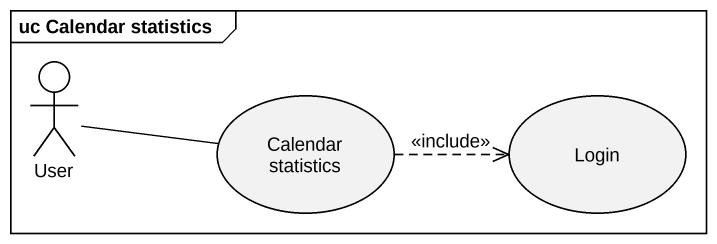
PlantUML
@startuml
mainframe uc Calendar statistics
actor User
usecase "Calendar statistics" as Calendar_statistics
usecase Login
User -right- Calendar_statistics
Calendar_statistics .right.> Login : <<include>>
@enduml
